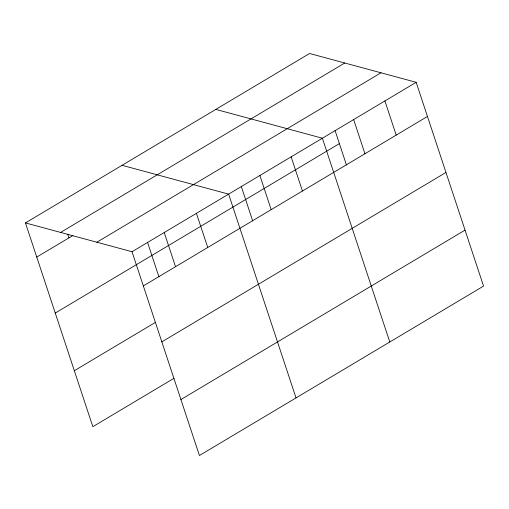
<?xml version="1.0" encoding="UTF-8"?>
<svg xmlns="http://www.w3.org/2000/svg" width="509" height="509" viewBox="0 0 509 509"><rect width="100%" height="100%" fill="white"/><g stroke="black" fill="none" stroke-linecap="round" stroke-linejoin="round"><path stroke-width="0.76" d="M25.45 222.917L309.58 53.49L416.158 82.305L483.55 286.083L199.42 455.51L132.028 251.732L25.45 222.917L92.842 426.695L174.014 378.289M60.622 232.428L344.752 63.001M36.75 257.083L72.978 235.482M96.856 242.227L380.986 72.8M132.028 251.732L416.158 82.305M55.258 313.054L339.388 143.627M143.328 285.899L427.458 116.472M74.333 370.724L155.506 322.318M161.837 341.87L445.967 172.449M180.911 399.54L465.041 230.113M215.816 109.397L322.394 138.219L389.786 341.997M122.052 165.31L228.63 194.133L296.022 397.904M384.906 100.947L396.206 135.114M353.647 119.583L364.947 153.75M335.005 130.368L346.483 165.069M291.142 156.855L302.441 191.021M259.883 175.49L271.182 209.657M241.241 186.281L252.718 220.976M196.429 213.328L207.729 247.501M164.229 232.53L175.529 266.697M147.483 242.195L158.954 276.89M67.722 234.165L68.95 237.881"/></g></svg>
